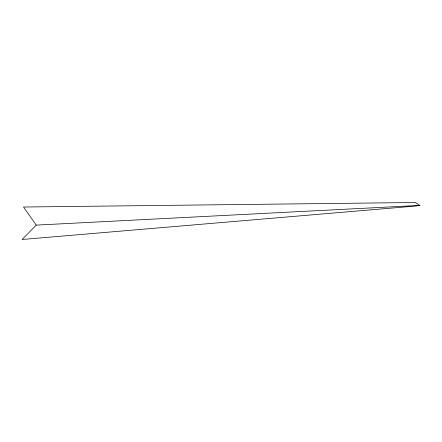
<?xml version="1.0" encoding="UTF-8"?>
<svg xmlns="http://www.w3.org/2000/svg" width="442" height="442" viewBox="0 0 442 442"><rect width="100%" height="100%" fill="white"/><g stroke="black" fill="none" stroke-linecap="round" stroke-linejoin="round"><path stroke-width="0.66" d="M36.261 225.111L22.1 239.492L415.491 206.055L419.9 205.392L415.298 202.508L23.52 207.022L36.261 225.111L419.9 205.392"/></g></svg>
